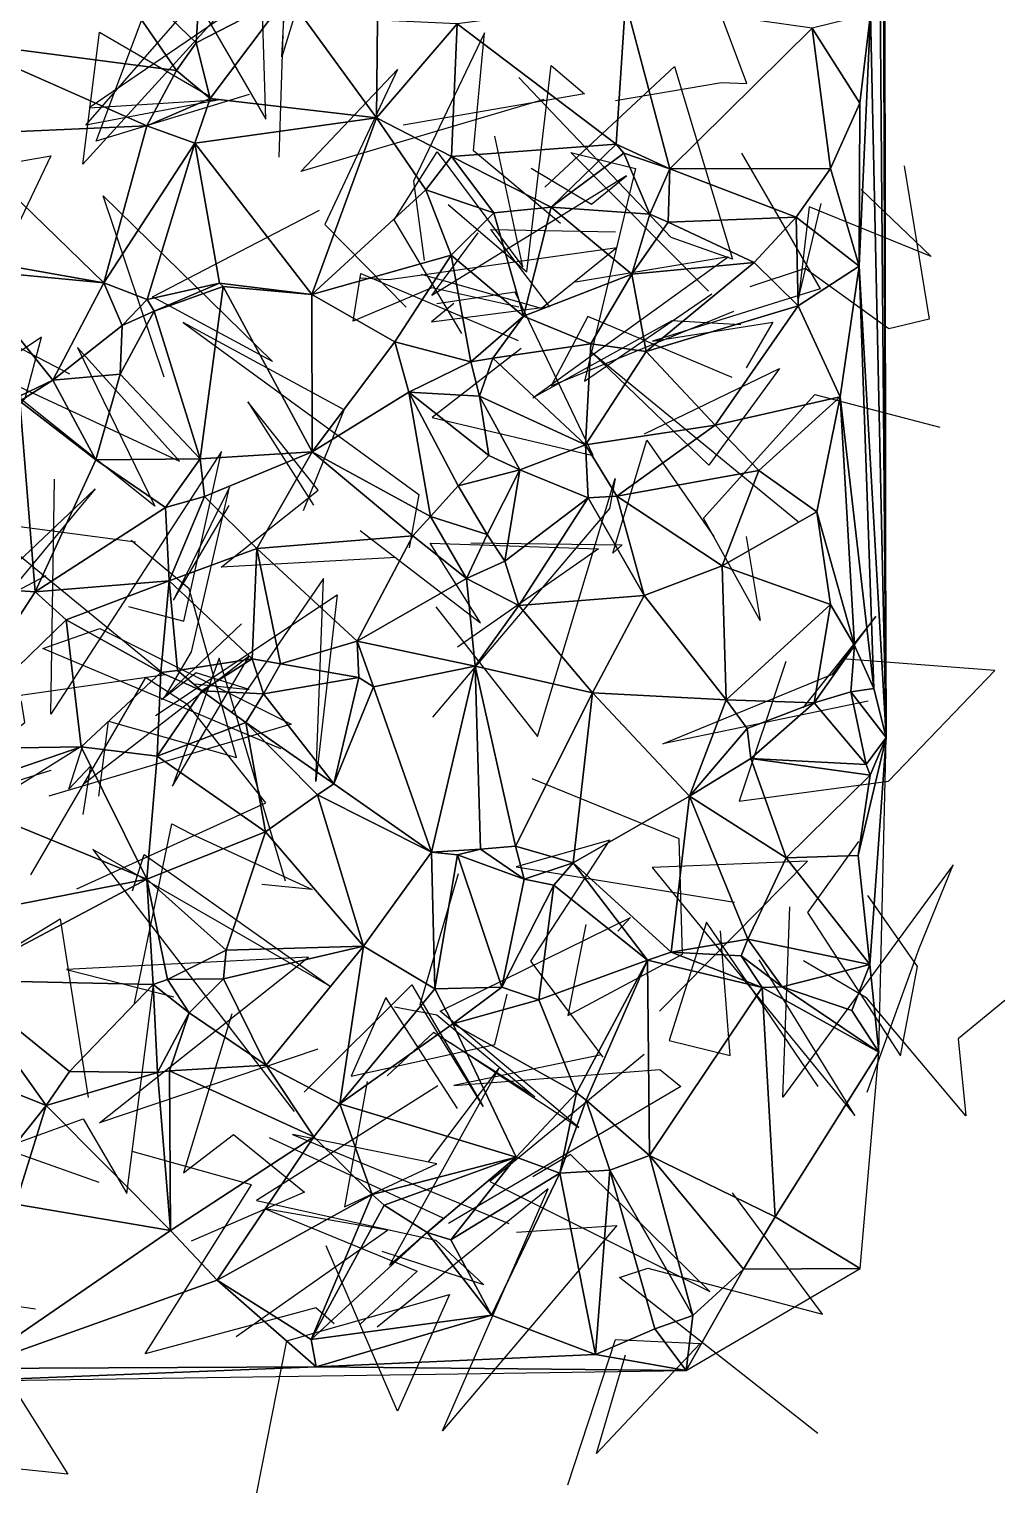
# Model space of a CAD drawing. Header units: metres. Extents: x -15.8 to 15.9, y -15.9 to 15.9.
# Drawn here: x 8.56 to 15.88, y -15.82 to -4.84 of the extents above; entities that cross this region are included whole.
import ezdxf

# ---------------------------------------------------------------- set-up
doc = ezdxf.new("R2010")
doc.units = ezdxf.units.M
doc.layers.add('CRACKS', color=1, linetype='Continuous')
doc.layers.add('STREET_MESH', color=7, linetype='Continuous')

msp = doc.modelspace()

# ---------------------------------------------------------------- linework, layer by layer
at = {"layer": 'CRACKS'}
for points in [[(12.961, -5.374, 0.1), (13.755, -5.237, 0.1), (13.947, -5.246, 0.1), (13.498, -4.048, 0.1), (12.327, -3.953, 0.1)], [(10.438, -5.798, 0.1), (10.49, -4.176, 0.1), (8.965, -5.851, 0.1), (9.092, -4.861, 0.1), (9.922, -5.342, 0.1)], [(10.214, -5.327, 0.1), (9.065, -5.678, 0.1), (9.603, -4.245, 0.1), (10.338, -5.513, 0.1), (10.314, -4.707, 0.1)], [(10.649, -4.314, 0.1), (9.013, -5.427, 0.1), (10.003, -5.366, 0.1), (8.988, -5.559, 0.1), (9.675, -4.77, 0.1)], [(10.65, -4.417, 0.1), (10.458, -5.046, 0.1), (10.474, -4.768, 0.1), (10.454, -4.397, 0.1), (10.623, -4.626, 0.1)], [(12.549, -6.296, 0.1), (11.897, -5.751, 0.1), (11.978, -4.865, 0.1), (11.447, -5.978, 0.1), (11.525, -6.574, 0.1)], [(12.423, -5.366, 0.1), (10.602, -5.906, 0.1), (11.326, -5.14, 0.1), (10.782, -6.303, 0.1), (11.39, -6.922, 0.1)], [(11.707, -6.154, 0.1), (12.297, -6.657, 0.1), (12.478, -5.111, 0.1), (12.729, -5.323, 0.1), (11.368, -5.557, 0.1)], [(12.43, -6.022, 0.1), (13.403, -5.119, 0.1), (13.838, -6.564, 0.1), (13.379, -6.4, 0.1), (12.237, -5.2, 0.1)], [(8.868, -7.425, 0.1), (7.596, -6.764, 0.1), (7.964, -5.601, 0.1), (8.439, -6.152, 0.1), (7.29, -6.719, 0.1)], [(11.809, -7.12, 0.1), (11.302, -6.268, 0.1), (11.623, -5.758, 0.1), (12.267, -6.62, 0.1), (12.056, -5.64, 0.1)], [(7.881, -6.349, 0.1), (8.475, -7.26, 0.1), (7.822, -5.945, 0.1), (8.726, -5.787, 0.1), (8.059, -7.185, 0.1)], [(13.659, -6.803, 0.1), (12.627, -5.764, 0.1), (13.111, -5.883, 0.1), (12.729, -7.478, 0.1), (13.684, -6.822, 0.1)], [(13.905, -5.767, 0.1), (14.495, -6.786, 0.1), (13.238, -7.178, 0.1), (14.142, -7.035, 0.1), (13.94, -7.377, 0.1)], [(12.329, -5.88, 0.1), (12.78, -6.151, 0.1), (13.044, -5.938, 0.1), (11.584, -6.836, 0.1), (11.931, -6.366, 0.1)], [(15.127, -5.863, 0.1), (15.314, -7.012, 0.1), (15.012, -7.086, 0.1), (14.383, -6.633, 0.1), (13.968, -6.771, 0.1)], [(9.576, -7.447, 0.1), (9.119, -6.088, 0.1), (10.388, -7.33, 0.1), (9.489, -6.846, 0.1), (10.74, -6.195, 0.1)], [(14.803, -6.04, 0.1), (15.329, -6.544, 0.1), (14.414, -6.171, 0.1), (14.334, -6.859, 0.1), (14.504, -6.145, 0.1)], [(11.749, -6.895, 0.1), (11.581, -7.033, 0.1), (12.465, -6.919, 0.1), (12.027, -6.34, 0.1), (12.962, -6.359, 0.1)], [(11.051, -6.703, 0.1), (11.261, -6.715, 0.1), (12.974, -6.476, 0.1), (12.406, -6.934, 0.1), (11.506, -6.679, 0.1)], [(13.901, -7.055, 0.1), (13.383, -7.025, 0.1), (12.34, -7.604, 0.1), (13.805, -6.545, 0.1), (12.662, -6.736, 0.1)], [(12.237, -6.923, 0.1), (11.583, -6.777, 0.1), (10.994, -7.028, 0.1), (11.052, -6.67, 0.1), (12.232, -7.172, 0.1)], [(12.254, -7.232, 0.1), (11.587, -7.751, 0.1), (12.793, -8.036, 0.1), (12.208, -6.81, 0.1), (11.621, -6.899, 0.1)], [(13.837, -7.45, 0.1), (13.355, -7.247, 0.1), (12.754, -6.994, 0.1), (12.478, -7.512, 0.1), (13.848, -6.952, 0.1)], [(10.622, -8.449, 0.1), (10.926, -7.693, 0.1), (9.719, -7.037, 0.1), (11.485, -8.327, 0.1), (11.414, -8.727, 0.1)], [(8.404, -8.626, 0.1), (8.228, -7.938, 0.1), (8.533, -7.607, 0.1), (8.655, -7.148, 0.1), (7.873, -7.671, 0.1)], [(8.384, -7.47, 0.1), (9.69, -8.078, 0.1), (8.926, -7.226, 0.1), (9.507, -8.416, 0.1), (8.461, -7.58, 0.1)], [(13.178, -7.873, 0.1), (14.19, -7.382, 0.1), (13.661, -8.109, 0.1), (12.778, -7.259, 0.1), (14.332, -8.53, 0.1)], [(11.317, -8.8, 0.1), (10.003, -8.872, 0.1), (10.731, -8.296, 0.1), (10.203, -7.633, 0.1), (10.696, -8.409, 0.1)], [(13.94, -8.642, 0.1), (14.045, -9.274, 0.1), (13.621, -8.506, 0.1), (14.456, -7.579, 0.1), (15.394, -7.824, 0.1)], [(9.309, -9.169, 0.1), (9.723, -9.278, 0.1), (10.005, -8.006, 0.1), (8.725, -9.975, 0.1), (8.754, -8.212, 0.1)], [(11.877, -8.69, 0.1), (13.01, -8.706, 0.1), (12.941, -8.767, 0.1), (13.196, -7.92, 0.1), (13.699, -8.644, 0.1)], [(11.614, -9.171, 0.1), (12.376, -10.144, 0.1), (12.958, -8.209, 0.1), (12.915, -8.434, 0.1), (11.589, -9.997, 0.1)], [(8.689, -8.937, 0.1), (7.628, -9.495, 0.1), (8.524, -8.792, 0.1), (9.059, -8.286, 0.1), (7.821, -9.776, 0.1)], [(9.581, -9.847, 0.1), (9.78, -9.508, 0.1), (10.067, -8.272, 0.1), (9.645, -9.121, 0.1), (10.063, -8.411, 0.1)], [(8.367, -8.684, 0.1), (9.583, -9.681, 0.1), (7.831, -9.931, 0.1), (7.639, -8.455, 0.1), (9.36, -8.684, 0.1)], [(11.047, -8.597, 0.1), (11.949, -9.29, 0.1), (11.572, -8.694, 0.1), (12.833, -8.735, 0.1), (11.777, -9.474, 0.1)], [(9.087, -10.59, 0.1), (9.159, -10.027, 0.1), (10.118, -10.3, 0.1), (9.764, -9.035, 0.1), (9.328, -8.674, 0.1)], [(9.51, -9.986, 0.1), (10.874, -9.08, 0.1), (10.714, -10.481, 0.1), (10.77, -8.958, 0.1), (10.078, -9.968, 0.1)], [(9.805, -9.748, 0.1), (10.214, -9.79, 0.1), (9.817, -9.666, 0.1), (9.555, -9.869, 0.1), (10.157, -9.297, 0.1)], [(14.857, -9.878, 0.1), (13.317, -10.197, 0.1), (14.589, -9.675, 0.1), (14.914, -9.244, 0.1), (14.367, -9.927, 0.1)], [(10.45, -10.235, 0.1), (8.666, -9.484, 0.1), (9.094, -9.334, 0.1), (10.528, -10.05, 0.1), (8.712, -10.591, 0.1)], [(10.485, -11.229, 0.1), (9.988, -9.556, 0.1), (9.639, -10.516, 0.1), (10.213, -9.54, 0.1), (8.978, -10.496, 0.1)], [(14.239, -9.581, 0.1), (13.888, -10.629, 0.1), (15.008, -10.478, 0.1), (15.807, -9.647, 0.1), (14.662, -9.561, 0.1)], [(8.921, -11.285, 0.1), (10.339, -10.64, 0.1), (9.757, -9.908, 0.1), (9.436, -9.7, 0.1), (8.574, -11.181, 0.1)], [(8.725, -10.399, 0.1), (7.58, -10.756, 0.1), (8.531, -10.039, 0.1), (8.507, -9.88, 0.1), (7.66, -10.526, 0.1)], [(8.969, -10.729, 0.1), (9.027, -10.363, 0.1), (8.86, -10.538, 0.1), (8.967, -10.211, 0.1), (8.384, -10.575, 0.1)], [(12.738, -11.553, 0.1), (12.603, -12.235, 0.1), (13.463, -11.776, 0.1), (13.439, -10.912, 0.1), (12.336, -10.461, 0.1)], [(9.354, -12.143, 0.1), (9.633, -10.798, 0.1), (9.778, -10.873, 0.1), (10.686, -11.29, 0.1), (10.308, -11.253, 0.1)], [(12.869, -12.549, 0.1), (12.326, -11.828, 0.1), (12.918, -10.922, 0.1), (12.216, -11.122, 0.1), (13.853, -11.386, 0.1)], [(14.783, -10.931, 0.1), (14.402, -11.463, 0.1), (15.099, -12.539, 0.1), (15.227, -11.869, 0.1), (14.854, -11.337, 0.1)], [(9.338, -11.302, 0.1), (9.427, -11.029, 0.1), (10.823, -12.019, 0.1), (9.042, -10.992, 0.1), (10.552, -12.955, 0.1)], [(13.292, -12.203, 0.1), (14.4, -11.079, 0.1), (13.236, -11.125, 0.1), (14.757, -12.986, 0.1), (14.039, -11.819, 0.1)], [(10.626, -12.812, 0.1), (11.433, -12.007, 0.1), (11.969, -12.919, 0.1), (11.495, -12.153, 0.1), (11.784, -11.171, 0.1)], [(14.849, -12.811, 0.1), (15.238, -11.733, 0.1), (15.494, -11.107, 0.1), (14.215, -12.848, 0.1), (14.268, -11.421, 0.1)], [(8.262, -11.392, 0.1), (7.555, -11.732, 0.1), (7.402, -12.36, 0.1), (8.796, -11.511, 0.1), (9.006, -12.851, 0.1)], [(11.72, -12.438, 0.1), (12.685, -13.076, 0.1), (11.647, -12.204, 0.1), (13.074, -11.501, 0.1), (12.978, -11.603, 0.1)], [(14.481, -12.769, 0.1), (13.643, -11.536, 0.1), (13.363, -12.424, 0.1), (13.821, -12.535, 0.1), (13.748, -11.6, 0.1)], [(10.728, -12.489, 0.1), (9.092, -13.04, 0.1), (10.659, -11.799, 0.1), (8.844, -11.89, 0.1), (9.648, -12.096, 0.1)], [(15.881, -12.124, 0.1), (15.532, -12.41, 0.1), (15.589, -12.989, 0.1), (14.847, -12.105, 0.1), (14.371, -11.827, 0.1)], [(9.089, -13.489, 0.1), (8.364, -13.231, 0.1), (8.969, -13.01, 0.1), (9.296, -13.57, 0.1), (9.497, -12.003, 0.1)], [(11.777, -12.933, 0.1), (11.238, -12.102, 0.1), (10.979, -12.691, 0.1), (12.055, -12.453, 0.1), (12.148, -12.077, 0.1)], [(11.304, -12.17, 0.1), (11.621, -12.232, 0.1), (12.357, -12.847, 0.1), (11.597, -12.364, 0.1), (11.248, -12.688, 0.1)], [(10.084, -12.223, 0.1), (9.721, -13.416, 0.1), (10.096, -13.128, 0.1), (10.629, -13.562, 0.1), (9.779, -13.929, 0.1)], [(12.857, -12.53, 0.1), (11.749, -12.761, 0.1), (13.293, -12.64, 0.1), (13.452, -12.768, 0.1), (11.708, -13.795, 0.1)], [(13.177, -12.529, 0.1), (12.019, -13.482, 0.1), (13.669, -14.305, 0.1), (12.623, -13.278, 0.1), (12.342, -13.446, 0.1)], [(11.559, -13.333, 0.1), (12.086, -12.633, 0.1), (11.266, -14.108, 0.1), (11.668, -13.757, 0.1), (10.366, -13.153, 0.1)], [(11.099, -12.73, 0.1), (10.929, -13.671, 0.1), (11.622, -13.348, 0.1), (10.538, -13.128, 0.1), (12.16, -13.795, 0.1)], [(11.628, -12.764, 0.1), (10.268, -13.623, 0.1), (11.614, -13.92, 0.1), (11.974, -14.255, 0.1), (11.212, -14.005, 0.1)], [(10.85, -14.548, 0.1), (10.713, -14.429, 0.1), (9.434, -14.773, 0.1), (10.232, -13.505, 0.1), (9.336, -13.257, 0.1)], [(12.219, -13.861, 0.1), (12.971, -13.81, 0.1), (11.664, -15.35, 0.1), (12.456, -13.536, 0.1), (11.173, -14.573, 0.1)], [(14.479, -15.371, 0.1), (12.99, -14.201, 0.1), (13.203, -14.131, 0.1), (14.514, -14.477, 0.1), (13.839, -13.567, 0.1)], [(10.117, -14.643, 0.1), (11.252, -13.845, 0.1), (10.333, -13.685, 0.1), (11.473, -14.154, 0.1), (11.044, -14.554, 0.1)], [(7.805, -14.006, 0.1), (8.854, -15.675, 0.1), (8.057, -15.594, 0.1), (7.653, -14.295, 0.1), (8.611, -14.435, 0.1)], [(10.271, -15.815, 0.1), (10.497, -14.676, 0.1), (11.716, -14.328, 0.1), (11.326, -15.203, 0.1), (10.792, -13.963, 0.1)], [(12.604, -15.755, 0.1), (12.962, -14.667, 0.1), (13.595, -14.695, 0.1), (12.819, -15.521, 0.1), (13.035, -14.78, 0.1)]]:
    msp.add_polyline3d(points, dxfattribs=at)
at = {"layer": 'STREET_MESH'}
for points in [[(14.958, 14.194), (14.933, 6.7), (14.99, -10.151)], [(14.933, 6.7), (14.878, 3.733), (14.99, -10.151)], [(14.878, 3.733), (14.873, -4.723), (14.99, -10.151)], [(7.863, -3.8), (8.021, -4.933), (8.959, -4.115)], [(8.021, -4.933), (9.669, -5.149), (8.959, -4.115)], [(9.815, -4.94), (9.87, -4.069), (8.959, -4.115)], [(9.669, -5.149), (9.815, -4.94), (8.959, -4.115)], [(9.87, -4.069), (9.815, -4.94), (10.502, -4.585)], [(9.815, -4.94), (9.92, -5.359), (10.502, -4.585)], [(9.92, -5.359), (11.168, -5.502), (10.502, -4.585)], [(11.168, -5.502), (11.177, -4.77), (10.502, -4.585)], [(12.967, -5.7), (13.037, -4.634), (11.774, -4.798)], [(12.967, -5.7), (13.368, -5.885), (13.037, -4.634)], [(13.368, -5.885), (14.436, -4.83), (13.037, -4.634)], [(11.177, -4.77), (11.168, -5.502), (11.774, -4.798)], [(11.168, -5.502), (11.731, -5.792), (11.774, -4.798)], [(11.731, -5.792), (12.967, -5.7), (11.774, -4.798)], [(14.436, -4.83), (13.368, -5.885), (14.574, -5.883)], [(14.873, -4.723), (14.436, -4.83), (14.794, -5.394)], [(14.436, -4.83), (14.574, -5.883), (14.794, -5.394)], [(14.873, -4.723), (14.789, -6.615), (14.99, -10.151)], [(14.873, -4.723), (14.794, -5.394), (14.789, -6.615)], [(8.021, -4.933), (7.977, -5.628), (9.445, -5.562)], [(9.669, -5.149), (8.021, -4.933), (9.445, -5.562)], [(9.815, -4.94), (9.669, -5.149), (9.92, -5.359)], [(9.92, -5.359), (9.669, -5.149), (9.445, -5.562)], [(9.806, -5.693), (9.92, -5.359), (9.445, -5.562)], [(9.92, -5.359), (9.806, -5.693), (11.168, -5.502)], [(14.794, -5.394), (14.574, -5.883), (14.789, -6.615)], [(7.977, -5.628), (9.123, -6.741), (9.445, -5.562)], [(9.123, -6.741), (9.806, -5.693), (9.445, -5.562)], [(9.806, -5.693), (10.684, -6.829), (11.168, -5.502)], [(10.684, -6.829), (11.539, -6.043), (11.168, -5.502)], [(11.539, -6.043), (11.731, -5.792), (11.168, -5.502)], [(9.123, -6.741), (7.977, -5.628), (7.994, -6.54)], [(9.806, -5.693), (9.123, -6.741), (9.449, -6.865)], [(9.991, -6.742), (9.806, -5.693), (9.449, -6.865)], [(9.806, -5.693), (9.991, -6.742), (10.684, -6.829)], [(12.967, -5.7), (11.731, -5.792), (12.479, -6.174)], [(13.024, -5.768), (12.967, -5.7), (12.479, -6.174)], [(13.024, -5.768), (13.368, -5.885), (12.967, -5.7)], [(12.048, -6.216), (11.731, -5.792), (11.539, -6.043)], [(11.731, -5.792), (12.048, -6.216), (12.479, -6.174)], [(13.219, -6.226), (13.024, -5.768), (12.479, -6.174)], [(13.219, -6.226), (13.368, -5.885), (13.024, -5.768)], [(13.368, -5.885), (13.219, -6.226), (13.355, -6.286)], [(14.315, -6.249), (13.368, -5.885), (13.355, -6.286)], [(13.368, -5.885), (14.315, -6.249), (14.574, -5.883)], [(14.574, -5.883), (14.315, -6.249), (14.789, -6.615)], [(11.539, -6.043), (10.684, -6.829), (11.729, -6.533)], [(12.048, -6.216), (11.539, -6.043), (11.729, -6.533)], [(12.27, -6.991), (12.048, -6.216), (11.729, -6.533)], [(12.048, -6.216), (12.27, -6.991), (12.479, -6.174)], [(12.27, -6.991), (13.084, -6.675), (12.479, -6.174)], [(13.084, -6.675), (13.219, -6.226), (12.479, -6.174)], [(13.355, -6.286), (13.219, -6.226), (13.084, -6.675)], [(14.315, -6.249), (13.355, -6.286), (14, -6.589)], [(14.33, -6.913), (14.315, -6.249), (14, -6.589)], [(14.315, -6.249), (14.33, -6.913), (14.789, -6.615)], [(13.355, -6.286), (13.084, -6.675), (14, -6.589)], [(8.073, -6.641), (9.123, -6.741), (7.994, -6.54)], [(10.684, -6.829), (11.305, -7.183), (11.729, -6.533)], [(11.305, -7.183), (11.876, -7.332), (11.729, -6.533)], [(11.876, -7.332), (12.27, -6.991), (11.729, -6.533)], [(8.74, -7.471), (8.073, -6.641), (8.5, -7.585)], [(8.073, -6.641), (8.74, -7.471), (9.123, -6.741)], [(12.777, -7.199), (13.084, -6.675), (12.27, -6.991)], [(13.084, -6.675), (12.777, -7.199), (13.192, -7.255)], [(13.084, -6.675), (13.192, -7.255), (14, -6.589)], [(13.192, -7.255), (14.33, -6.913), (14, -6.589)], [(14.33, -6.913), (14.646, -7.595), (14.789, -6.615)], [(14.789, -6.615), (14.646, -7.595), (14.898, -9.784)], [(14.789, -6.615), (14.898, -9.784), (14.99, -10.151)], [(8.74, -7.471), (9.261, -7.061), (9.123, -6.741)], [(9.123, -6.741), (9.261, -7.061), (9.449, -6.865)], [(9.501, -6.953), (9.991, -6.742), (9.449, -6.865)], [(10.018, -6.769), (9.991, -6.742), (9.501, -6.953)], [(9.845, -8.061), (10.018, -6.769), (9.501, -6.953)], [(10.018, -6.769), (9.845, -8.061), (10.686, -8.009)], [(9.991, -6.742), (10.018, -6.769), (10.684, -6.829)], [(10.684, -6.829), (10.018, -6.769), (10.686, -8.009)], [(9.261, -7.061), (9.501, -6.953), (9.449, -6.865)], [(11.305, -7.183), (10.684, -6.829), (10.686, -8.009)], [(14.33, -6.913), (13.192, -7.255), (13.708, -7.807)], [(14.646, -7.595), (14.33, -6.913), (13.708, -7.807)], [(9.245, -7.426), (9.845, -8.061), (9.501, -6.953)], [(9.261, -7.061), (9.245, -7.426), (9.501, -6.953)], [(12.27, -6.991), (11.876, -7.332), (12.041, -7.306)], [(12.777, -7.199), (12.27, -6.991), (12.041, -7.306)], [(9.261, -7.061), (8.74, -7.471), (9.245, -7.426)], [(11.412, -7.56), (11.305, -7.183), (10.686, -8.009)], [(11.876, -7.332), (11.305, -7.183), (11.412, -7.56)], [(12.736, -7.956), (12.777, -7.199), (12.041, -7.306)], [(12.777, -7.199), (12.736, -7.956), (13.192, -7.255)], [(11.94, -7.591), (11.876, -7.332), (11.412, -7.56)], [(11.876, -7.332), (11.94, -7.591), (12.041, -7.306)], [(11.94, -7.591), (12.736, -7.956), (12.041, -7.306)], [(13.192, -7.255), (12.736, -7.956), (13.708, -7.807)], [(9.245, -7.426), (8.74, -7.471), (9.064, -8.069)], [(9.845, -8.061), (9.245, -7.426), (9.064, -8.069)], [(8.493, -7.629), (8.74, -7.471), (8.5, -7.585)], [(8.74, -7.471), (8.493, -7.629), (9.064, -8.069)], [(11.574, -8.492), (11.412, -7.56), (10.686, -8.009)], [(11.782, -8.262), (11.412, -7.56), (11.574, -8.492)], [(11.782, -8.262), (12.011, -8.036), (11.412, -7.56)], [(12.011, -8.036), (11.94, -7.591), (11.412, -7.56)], [(8.608, -9.059), (8.493, -7.629), (7.97, -9.016)], [(8.493, -7.629), (8.608, -9.059), (9.064, -8.069)], [(12.244, -8.144), (11.94, -7.591), (12.011, -8.036)], [(12.736, -7.956), (11.94, -7.591), (12.244, -8.144)], [(14.037, -8.149), (14.646, -7.595), (13.708, -7.807)], [(14.646, -7.595), (14.037, -8.149), (14.472, -8.458)], [(14.754, -9.461), (14.646, -7.595), (14.472, -8.458)], [(14.646, -7.595), (14.754, -9.461), (14.898, -9.784)], [(13.708, -7.807), (12.736, -7.956), (12.972, -8.34)], [(14.037, -8.149), (13.708, -7.807), (12.972, -8.34)], [(9.845, -8.061), (9.879, -8.344), (10.686, -8.009)], [(9.879, -8.344), (10.272, -8.734), (10.686, -8.009)], [(10.272, -8.734), (11.441, -8.638), (10.686, -8.009)], [(11.441, -8.638), (11.574, -8.492), (10.686, -8.009)], [(12.755, -8.353), (12.736, -7.956), (12.244, -8.144)], [(12.736, -7.956), (12.755, -8.353), (12.972, -8.34)], [(8.608, -9.059), (9.587, -8.425), (9.064, -8.069)], [(9.587, -8.425), (9.845, -8.061), (9.064, -8.069)], [(9.879, -8.344), (9.845, -8.061), (9.587, -8.425)], [(11.782, -8.262), (12.244, -8.144), (12.011, -8.036)], [(12.244, -8.144), (11.782, -8.262), (11.999, -8.629)], [(12.244, -8.144), (11.999, -8.629), (12.13, -8.829)], [(12.755, -8.353), (12.244, -8.144), (12.13, -8.829)], [(14.037, -8.149), (12.972, -8.34), (13.76, -8.864)], [(14.037, -8.149), (13.76, -8.864), (14.472, -8.458)], [(11.999, -8.629), (11.782, -8.262), (11.574, -8.492)], [(12.755, -8.353), (13.175, -9.086), (12.972, -8.34)], [(12.972, -8.34), (13.175, -9.086), (13.76, -8.864)], [(9.614, -8.976), (9.587, -8.425), (8.608, -9.059)], [(9.879, -8.344), (9.587, -8.425), (9.614, -8.976)], [(10.272, -8.734), (9.879, -8.344), (9.614, -8.976)], [(12.237, -9.16), (12.755, -8.353), (12.13, -8.829)], [(12.755, -8.353), (12.237, -9.16), (13.175, -9.086)], [(11.441, -8.638), (11.843, -8.957), (11.574, -8.492)], [(11.843, -8.957), (11.999, -8.629), (11.574, -8.492)], [(13.76, -8.864), (14.573, -9.153), (14.472, -8.458)], [(14.573, -9.153), (14.754, -9.461), (14.472, -8.458)], [(11.441, -8.638), (10.272, -8.734), (11.023, -9.428)], [(11.843, -8.957), (11.441, -8.638), (11.023, -9.428)], [(11.999, -8.629), (11.843, -8.957), (12.13, -8.829)], [(10.235, -9.561), (10.272, -8.734), (9.614, -8.976)], [(10.449, -9.598), (10.272, -8.734), (10.235, -9.561)], [(10.272, -8.734), (10.449, -9.598), (11.023, -9.428)], [(11.843, -8.957), (12.237, -9.16), (12.13, -8.829)], [(13.175, -9.086), (13.79, -9.869), (13.76, -8.864)], [(13.79, -9.869), (14.573, -9.153), (13.76, -8.864)], [(8.842, -9.267), (9.614, -8.976), (8.608, -9.059)], [(8.842, -9.267), (9.552, -9.664), (9.614, -8.976)], [(9.552, -9.664), (9.675, -9.648), (9.614, -8.976)], [(9.675, -9.648), (10.235, -9.561), (9.614, -8.976)], [(11.909, -9.615), (11.843, -8.957), (11.023, -9.428)], [(11.843, -8.957), (11.909, -9.615), (12.237, -9.16)], [(7.841, -10.239), (8.608, -9.059), (7.97, -9.016)], [(7.841, -10.239), (8.842, -9.267), (8.608, -9.059)], [(12.237, -9.16), (12.788, -9.816), (13.175, -9.086)], [(12.788, -9.816), (13.79, -9.869), (13.175, -9.086)], [(11.909, -9.615), (12.788, -9.816), (12.237, -9.16)], [(13.79, -9.869), (14.451, -9.89), (14.573, -9.153)], [(14.451, -9.89), (14.754, -9.461), (14.573, -9.153)], [(8.842, -9.267), (7.841, -10.239), (8.953, -10.221)], [(8.842, -9.267), (8.953, -10.221), (9.552, -9.664)], [(10.449, -9.598), (11.035, -9.701), (11.023, -9.428)], [(11.146, -9.77), (11.909, -9.615), (11.023, -9.428)], [(11.035, -9.701), (11.146, -9.77), (11.023, -9.428)], [(14.451, -9.89), (14.725, -9.807), (14.754, -9.461)], [(14.754, -9.461), (14.725, -9.807), (14.898, -9.784)], [(9.859, -9.8), (9.675, -9.648), (9.552, -9.664)], [(9.675, -9.648), (9.859, -9.8), (10.235, -9.561)], [(9.859, -9.8), (10.32, -9.822), (10.235, -9.561)], [(10.32, -9.822), (10.449, -9.598), (10.235, -9.561)], [(10.32, -9.822), (11.035, -9.701), (10.449, -9.598)], [(11.909, -9.615), (11.146, -9.77), (11.582, -11.01)], [(11.949, -10.989), (11.909, -9.615), (11.582, -11.01)], [(12.788, -9.816), (11.909, -9.615), (12.211, -10.966)], [(11.909, -9.615), (11.949, -10.989), (12.211, -10.966)], [(9.552, -9.664), (8.953, -10.221), (9.523, -10.291)], [(9.859, -9.8), (9.552, -9.664), (9.523, -10.291)], [(10.849, -10.497), (11.035, -9.701), (10.32, -9.822)], [(11.035, -9.701), (10.849, -10.497), (11.146, -9.77)], [(10.189, -10.039), (9.859, -9.8), (9.523, -10.291)], [(10.32, -9.822), (9.859, -9.8), (10.189, -10.039)], [(10.849, -10.497), (10.32, -9.822), (10.189, -10.039)], [(11.146, -9.77), (10.849, -10.497), (11.582, -11.01)], [(12.644, -11.091), (12.788, -9.816), (12.211, -10.966)], [(12.788, -9.816), (12.644, -11.091), (13.516, -10.592)], [(13.79, -9.869), (12.788, -9.816), (13.516, -10.592)], [(13.948, -10.082), (13.79, -9.869), (13.516, -10.592)], [(14.451, -9.89), (13.79, -9.869), (13.948, -10.082)], [(14.451, -9.89), (14.841, -10.353), (14.725, -9.807)], [(14.898, -9.784), (14.725, -9.807), (14.99, -10.151)], [(14.725, -9.807), (14.841, -10.353), (14.99, -10.151)], [(13.977, -10.308), (14.451, -9.89), (13.948, -10.082)], [(13.977, -10.308), (14.841, -10.353), (14.451, -9.89)], [(10.189, -10.039), (9.523, -10.291), (10.336, -10.858)], [(10.725, -10.581), (10.189, -10.039), (10.336, -10.858)], [(10.849, -10.497), (10.189, -10.039), (10.725, -10.581)], [(13.977, -10.308), (13.948, -10.082), (13.516, -10.592)], [(14.871, -10.434), (14.782, -11.037), (14.99, -10.151)], [(14.782, -11.037), (14.869, -11.854), (14.99, -10.151)], [(14.841, -10.353), (14.871, -10.434), (14.99, -10.151)], [(14.869, -11.854), (14.936, -12.512), (14.99, -10.151)], [(8.953, -10.221), (7.841, -10.239), (7.903, -10.582)], [(8.953, -10.221), (7.903, -10.582), (9.447, -11.213)], [(9.523, -10.291), (8.953, -10.221), (9.447, -11.213)], [(9.523, -10.291), (9.447, -11.213), (10.336, -10.858)], [(14.241, -11.054), (13.977, -10.308), (13.516, -10.592)], [(13.977, -10.308), (14.241, -11.054), (14.871, -10.434)], [(14.841, -10.353), (13.977, -10.308), (14.871, -10.434)], [(10.849, -10.497), (10.725, -10.581), (11.582, -11.01)], [(14.241, -11.054), (14.782, -11.037), (14.871, -10.434)], [(7.903, -10.582), (7.783, -11.538), (9.447, -11.213)], [(10.725, -10.581), (10.336, -10.858), (11.07, -11.716)], [(11.582, -11.01), (10.725, -10.581), (11.07, -11.716)], [(12.644, -11.091), (13.378, -11.762), (13.516, -10.592)], [(13.516, -10.592), (13.378, -11.762), (13.953, -11.663)], [(14.241, -11.054), (13.516, -10.592), (13.953, -11.663)], [(9.447, -11.213), (10.04, -11.745), (10.336, -10.858)], [(10.336, -10.858), (10.04, -11.745), (11.07, -11.716)], [(11.949, -10.989), (12.275, -11.214), (12.211, -10.966)], [(12.275, -11.214), (12.644, -11.091), (12.211, -10.966)], [(11.606, -12.035), (11.582, -11.01), (11.07, -11.716)], [(11.776, -11.031), (11.949, -10.989), (11.582, -11.01)], [(11.606, -12.035), (11.776, -11.031), (11.582, -11.01)], [(11.776, -11.031), (11.606, -12.035), (12.108, -12.024)], [(12.275, -11.214), (11.949, -10.989), (11.776, -11.031)], [(12.275, -11.214), (11.776, -11.031), (12.108, -12.024)], [(14.869, -11.854), (14.241, -11.054), (13.953, -11.663)], [(14.782, -11.037), (14.241, -11.054), (14.869, -11.854)], [(12.644, -11.091), (12.275, -11.214), (12.499, -11.258)], [(12.644, -11.091), (12.499, -11.258), (13.201, -11.821)], [(13.378, -11.762), (12.644, -11.091), (13.201, -11.821)], [(7.783, -11.538), (8.018, -11.971), (9.447, -11.213)], [(8.018, -11.971), (9.494, -12.004), (9.447, -11.213)], [(9.602, -11.966), (10.04, -11.745), (9.447, -11.213)], [(9.494, -12.004), (9.602, -11.966), (9.447, -11.213)], [(12.499, -11.258), (12.275, -11.214), (12.108, -12.024)], [(12.385, -12.118), (12.499, -11.258), (12.108, -12.024)], [(12.499, -11.258), (12.385, -12.118), (13.201, -11.821)], [(10.02, -11.962), (10.342, -12.608), (11.07, -11.716)], [(10.04, -11.745), (10.02, -11.962), (11.07, -11.716)], [(10.342, -12.608), (10.893, -12.898), (11.07, -11.716)], [(10.893, -12.898), (11.606, -12.035), (11.07, -11.716)], [(13.378, -11.762), (13.903, -11.788), (13.953, -11.663)], [(13.903, -11.788), (14.211, -12.021), (13.953, -11.663)], [(14.211, -12.021), (14.869, -11.854), (13.953, -11.663)], [(9.602, -11.966), (10.02, -11.962), (10.04, -11.745)], [(12.385, -12.118), (12.669, -12.816), (13.201, -11.821)], [(13.201, -11.821), (12.669, -12.816), (12.741, -12.87)], [(13.216, -13.286), (13.201, -11.821), (12.741, -12.87)], [(13.378, -11.762), (13.201, -11.821), (14.06, -12.026)], [(13.201, -11.821), (13.216, -13.286), (14.06, -12.026)], [(13.903, -11.788), (13.378, -11.762), (14.06, -12.026)], [(14.211, -12.021), (13.903, -11.788), (14.06, -12.026)], [(14.211, -12.021), (14.734, -12.199), (14.869, -11.854)], [(14.869, -11.854), (14.734, -12.199), (14.936, -12.512)], [(9.602, -11.966), (9.764, -12.216), (10.02, -11.962)], [(10.02, -11.962), (9.764, -12.216), (10.342, -12.608)], [(8.691, -12.911), (8.018, -11.971), (7.593, -12.471)], [(8.018, -11.971), (8.691, -12.911), (8.866, -12.656)], [(9.494, -12.004), (8.018, -11.971), (8.866, -12.656)], [(9.494, -12.004), (8.866, -12.656), (9.526, -12.664)], [(9.764, -12.216), (9.602, -11.966), (9.494, -12.004)], [(9.764, -12.216), (9.494, -12.004), (9.526, -12.664)], [(11.742, -12.299), (11.606, -12.035), (10.893, -12.898)], [(11.606, -12.035), (11.742, -12.299), (12.108, -12.024)], [(11.742, -12.299), (12.385, -12.118), (12.108, -12.024)], [(14.06, -12.026), (13.216, -13.286), (14.159, -13.746)], [(14.211, -12.021), (14.06, -12.026), (14.936, -12.512)], [(14.06, -12.026), (14.159, -13.746), (14.936, -12.512)], [(14.734, -12.199), (14.211, -12.021), (14.936, -12.512)], [(12.669, -12.816), (12.385, -12.118), (11.742, -12.299)], [(9.616, -12.652), (9.764, -12.216), (9.526, -12.664)], [(9.764, -12.216), (9.616, -12.652), (10.342, -12.608)], [(12.215, -13.298), (11.742, -12.299), (10.893, -12.898)], [(12.215, -13.298), (12.669, -12.816), (11.742, -12.299)], [(8.175, -13.556), (8.691, -12.911), (7.593, -12.471)], [(14.159, -13.746), (14.796, -14.134), (14.936, -12.512)], [(10.342, -12.608), (9.616, -12.652), (10.699, -13.145)], [(10.893, -12.898), (10.342, -12.608), (10.699, -13.145)], [(8.866, -12.656), (8.691, -12.911), (9.526, -12.664)], [(8.691, -12.911), (9.624, -13.848), (9.526, -12.664)], [(9.624, -13.848), (9.616, -12.652), (9.526, -12.664)], [(9.616, -12.652), (9.624, -13.848), (10.699, -13.145)], [(12.669, -12.816), (12.215, -13.298), (12.543, -13.419)], [(12.669, -12.816), (12.543, -13.419), (12.741, -12.87)], [(8.691, -12.911), (8.175, -13.556), (8.462, -13.651)], [(8.691, -12.911), (8.462, -13.651), (9.624, -13.848)], [(11.135, -13.579), (10.893, -12.898), (10.699, -13.145)], [(11.135, -13.579), (12.215, -13.298), (10.893, -12.898)], [(12.543, -13.419), (12.919, -13.395), (12.741, -12.87)], [(12.919, -13.395), (13.216, -13.286), (12.741, -12.87)], [(9.624, -13.848), (9.973, -14.222), (10.699, -13.145)], [(9.973, -14.222), (11.135, -13.579), (10.699, -13.145)], [(12.215, -13.298), (11.135, -13.579), (11.225, -13.658)], [(11.549, -13.864), (12.215, -13.298), (11.225, -13.658)], [(12.215, -13.298), (11.549, -13.864), (11.727, -13.919)], [(12.543, -13.419), (12.215, -13.298), (11.727, -13.919)], [(13.541, -14.485), (13.216, -13.286), (12.919, -13.395)], [(13.216, -13.286), (13.922, -14.139), (14.159, -13.746)], [(13.922, -14.139), (13.216, -13.286), (13.541, -14.485)], [(12.543, -13.419), (11.727, -13.919), (12.031, -14.483)], [(12.81, -14.778), (12.543, -13.419), (12.031, -14.483)], [(12.543, -13.419), (12.81, -14.778), (12.919, -13.395)], [(12.81, -14.778), (13.257, -14.585), (12.919, -13.395)], [(13.257, -14.585), (13.541, -14.485), (12.919, -13.395)], [(11.135, -13.579), (9.973, -14.222), (10.679, -14.666)], [(11.225, -13.658), (11.135, -13.579), (10.679, -14.666)], [(8.462, -13.651), (8.116, -14.883), (9.624, -13.848)], [(11.549, -13.864), (11.225, -13.658), (10.679, -14.666)], [(14.159, -13.746), (13.922, -14.139), (14.796, -14.134)], [(9.624, -13.848), (8.116, -14.883), (9.973, -14.222)], [(12.031, -14.483), (11.549, -13.864), (10.679, -14.666)], [(11.727, -13.919), (11.549, -13.864), (12.031, -14.483)], [(14.796, -14.134), (13.922, -14.139), (13.492, -14.898)], [(13.922, -14.139), (13.541, -14.485), (13.492, -14.898)], [(9.973, -14.222), (8.116, -14.883), (10.717, -14.87)], [(9.973, -14.222), (10.717, -14.87), (10.679, -14.666)], [(10.717, -14.87), (12.031, -14.483), (10.679, -14.666)], [(12.81, -14.778), (12.031, -14.483), (10.717, -14.87)], [(13.541, -14.485), (13.257, -14.585), (13.492, -14.898)], [(13.257, -14.585), (12.81, -14.778), (13.492, -14.898)], [(12.81, -14.778), (10.717, -14.87), (13.492, -14.898)], [(8.116, -14.883), (8.016, -14.979), (10.717, -14.87)], [(10.717, -14.87), (8.016, -14.979), (13.492, -14.898)]]:
    msp.add_3dface(points, dxfattribs=at)

doc.saveas('drawing.dxf')
